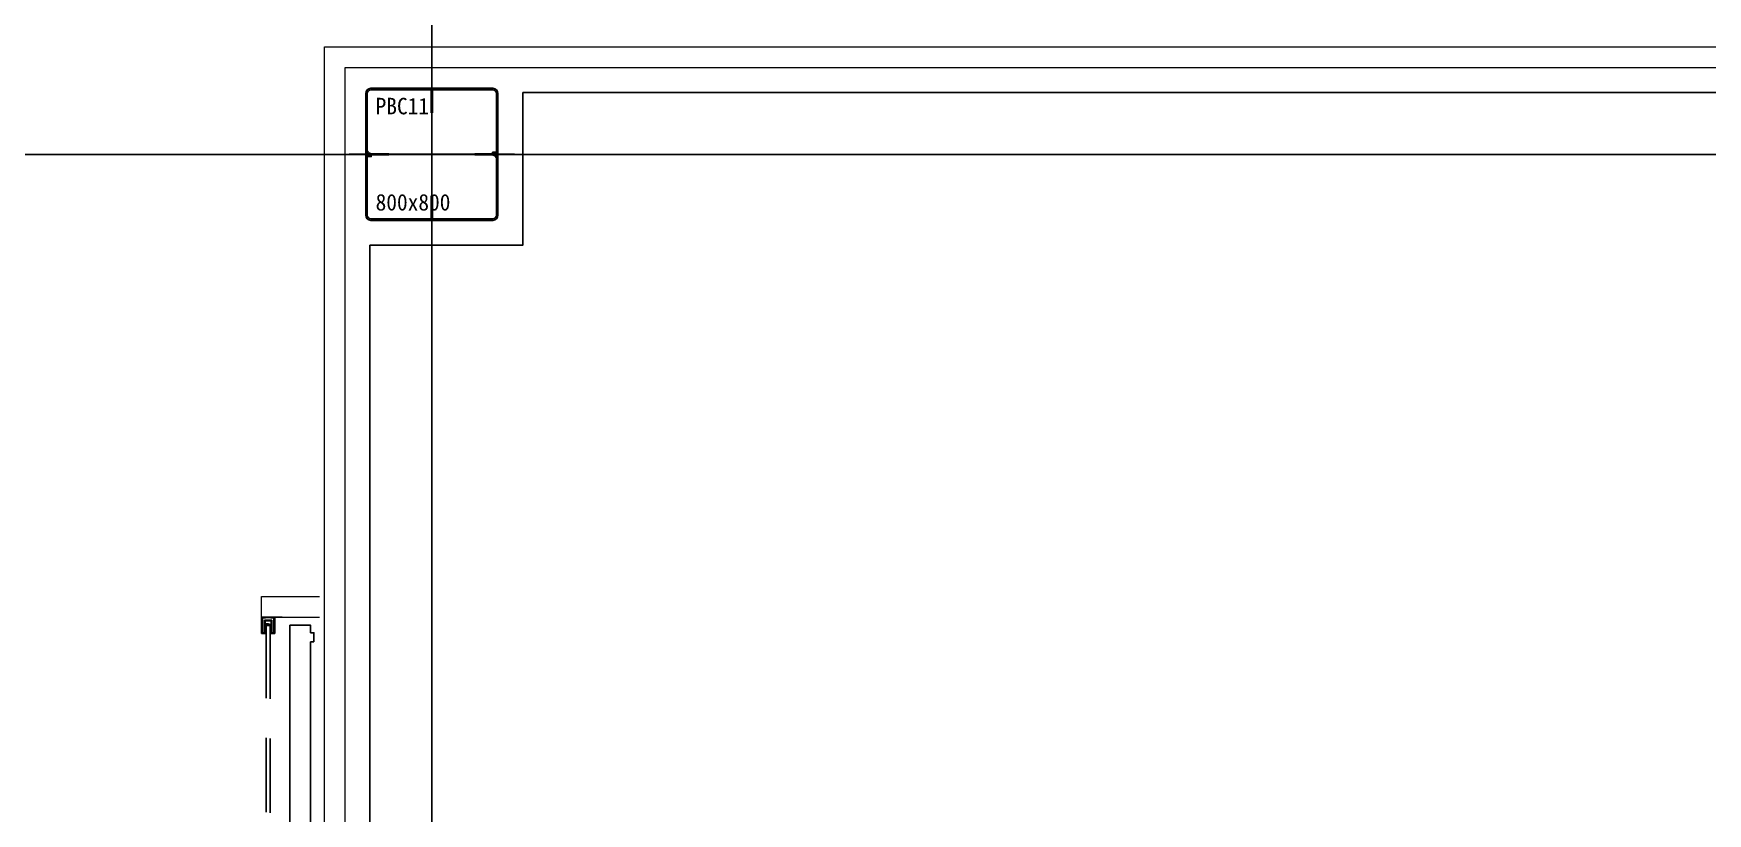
# Model space of a CAD drawing. Extents: x 152195838 to 160350639, y 364657247 to 370318102.
# Drawn here: x 157590538 to 157600662, y 365045042 to 365049763 of the extents above; entities that cross this region are included whole.
import ezdxf

# ---------------------------------------------------------------- set-up
doc = ezdxf.new("R2010")
doc.units = 0
doc.header["$MEASUREMENT"] = 0
doc.linetypes.add('DASHED', pattern=[0.75, 0.5, -0.25])
doc.linetypes.add('HID', pattern=[2.3, 1.5, -0.8])
doc.layers.get('0').update_dxf_attribs({"linetype": 'CONTINUOUS'})
doc.layers.get('Defpoints').update_dxf_attribs({"linetype": 'CONTINUOUS'})
for name, color, linetype in [('-S-foundation txt', 3, 'CONTINUOUS'), ('4A.TEC 벽체 3', 4, 'CONTINUOUS'), ('4A.TEC 벽체 4', 7, 'CONTINUOUS'), ('P-BOX', 3, 'CONTINUOUS'), ('XR-PLAN$0$자동도어', 4, 'CONTINUOUS'), ('㈜SE&C OPEN', 9, 'HID'), ('㈜SE&C 벽체 4', 7, 'CONTINUOUS')]:
    doc.layers.add(name, color=color, linetype=linetype)
doc.layers.add('DEFPOINT', color=135, linetype='CONTINUOUS', plot=False)
doc.styles.add('돋움체', font='')
doc.styles.get('돋움체').set_extended_font_data('DotumChe')

# ---------------------------------------------------------------- blocks, each defined once
blk = doc.blocks.new('sa9w7er')
at = {"layer": '4A.TEC 벽체 4', "color": 251, "lineweight": 0, "ltscale": 15}
for p, q in [((1990575, 837333), (1990575, 837683)), ((1990700, 837333), (1990700, 837683)), ((1990575, 837458), (1990575, 837333)), ((1990575, 837333), (1990700, 837333))]:
    blk.add_line(p, q, dxfattribs=at)
at = {"layer": 'XR-PLAN$0$자동도어', "color": 8, "linetype": 'Continuous'}
blk.add_lwpolyline([(1990425, 837650), (1990480, 837650), (1990480, 837630), (1990526, 837630), (1990526, 837505), (1989185, 837505), (1989185, 837581), (1989156, 837581, -0.592566), (1989156, 837616), (1989185, 837616), (1989185, 837630), (1990425, 837630)], format="xyb", close=True, dxfattribs=at)
blk.add_lwpolyline([(1990425, 837650), (1990480, 837650), (1990480, 837630), (1990526, 837630), (1990526, 837505), (1989185, 837505), (1989185, 837581), (1989156, 837581, -0.592566), (1989156, 837616), (1989185, 837616), (1989185, 837630), (1990425, 837630)], format="xyb", close=True, dxfattribs=at)
at = {"layer": '㈜SE&C OPEN', "ltscale": 300}
for p, q in [((1990530, 837386), (1985221, 837386)), ((1990535, 837360), (1985215, 837360))]:
    blk.add_line(p, q, dxfattribs=at)
at = {"layer": '㈜SE&C 벽체 4'}
for p, q in [((1990575, 837413), (1990475, 837413)), ((1990475, 837413), (1990475, 837391)), ((1990475, 837392), (1990552, 837392)), ((1990478, 837394), (1990478, 837411)), ((1990478, 837411), (1990573, 837411)), ((1990554, 837394), (1990478, 837394)), ((1990480, 837408), (1990570, 837408)), ((1990480, 837396), (1990480, 837408)), ((1990480, 837396), (1990557, 837396)), ((1990497, 837396), (1990557, 837396)), ((1990524, 837360), (1990524, 837386)), ((1990535, 837373), (1990530, 837386)), ((1990535, 837373), (1990535, 837360)), ((1990552, 837392), (1990552, 837355)), ((1990554, 837353), (1990554, 837394)), ((1990557, 837396), (1990557, 837350)), ((1990557, 837396), (1990557, 837350)), ((1990570, 837408), (1990571, 837389)), ((1990575, 837413), (1990573, 837413)), ((1990573, 837411), (1990573, 837336)), ((1990575, 837411), (1990575, 837413)), ((1990575, 837333), (1990575, 837413)), ((1990552, 837355), (1990475, 837355)), ((1990475, 837355), (1990475, 837333)), ((1990575, 837333), (1990475, 837333)), ((1990478, 837353), (1990554, 837353)), ((1990478, 837336), (1990478, 837353)), ((1990478, 837336), (1990573, 837336)), ((1990480, 837350), (1990557, 837350)), ((1990480, 837350), (1990480, 837338)), ((1990480, 837338), (1990570, 837338)), ((1990557, 837350), (1990497, 837350)), ((1990570, 837338), (1990571, 837357))]:
    blk.add_line(p, q, dxfattribs=at)
blk = doc.blocks.new('A$C111325cc')
at = {"layer": 'DEFPOINT'}
for p, q in [((149276, 244000), (149276, 0)), ((0, 152063), (324969, 152063))]:
    blk.add_line(p, q, dxfattribs=at)
blk = doc.blocks.new('PBC11(B2F~1F)')
at = {"layer": 'P-BOX'}
h = blk.add_hatch(color=3, dxfattribs=at)
h.dxf.hatch_style = 1
h.paths.add_polyline_path([(100, 527), (100, 496), (132, 496, -0.414214)])
h.paths.add_polyline_path([(900, 504), (868, 504, -0.414214), (900, 473)])
h.paths.add_polyline_path([(772, 562), (885, 562), (885, 644), (772, 644)], flags=9)
h.paths.add_polyline_path([(475, 597), (526, 597), (526, 680), (475, 680)], flags=9)
at = {"layer": 'Defpoints', "color": 1, "ltscale": 50}
for p, q in [((500, 1000), (500, 0)), ((0, 500), (1000, 500))]:
    blk.add_line(p, q, dxfattribs=at)
at = {"layer": 'P-BOX', "color": 3, "ltscale": 50}
for p, q in [((496, 891), (496, 751)), ((504, 751), (504, 891)), ((496, 751), (504, 751)), ((100, 496), (240, 496)), ((132, 504), (240, 504)), ((240, 504), (240, 496)), ((760, 504), (900, 504)), ((760, 504), (760, 496)), ((760, 496), (868, 496)), ((496, 109), (496, 249)), ((496, 249), (504, 249)), ((504, 249), (504, 109))]:
    blk.add_line(p, q, dxfattribs=at)
for points in [[(100, 132), (100, 868)], [(109, 527), (109, 868)], [(132, 900), (868, 900)], [(132, 891), (868, 891)], [(891, 868), (891, 504)], [(900, 868), (900, 132)], [(866, 514), (891, 514), (891, 504), (866, 504), (866, 514)], [(109, 132), (109, 496)], [(109, 496), (134, 496), (134, 486), (109, 486), (109, 496)], [(891, 473), (891, 132)], [(868, 109), (132, 109)], [(868, 100), (132, 100)]]:
    blk.add_lwpolyline(points, dxfattribs=at)
for centre, radius, start, end in [((132, 868), 31.5, 90, 180), ((132, 868), 22.5, 90, 180), ((868, 868), 31.5, 0, 90), ((868, 868), 22.5, 0, 90), ((132, 527), 31.5, 180, 270), ((132, 527), 22.5, 180, 270), ((868, 473), 31.5, 0, 90), ((868, 473), 22.5, 0, 90), ((132, 132), 31.5, 180, 270), ((132, 132), 22.5, 180, 270), ((868, 132), 31.5, 270, 0), ((868, 132), 22.5, 270, 0)]:
    blk.add_arc(centre, radius, start, end, dxfattribs=at)
at = {"layer": 'DEFPOINT', "style": '돋움체'}
for s, p in [('PBC11', (160, 742)), ('800x800', (160, 160))]:
    blk.add_text(s, height=100, dxfattribs=at).set_placement(p)
blk = doc.blocks.new('B2FCOL')
at = {"layer": '-S-foundation txt', "linetype": 'DASHED'}
blk.add_blockref('PBC11(B2F~1F)', (13000, 66000), dxfattribs=at)

msp = doc.modelspace()

# ---------------------------------------------------------------- linework, layer by layer
at = {"layer": '4A.TEC 벽체 3', "flags": 128}
for points in [[(157592572.0046, 365048481.8958), (157593497.0046, 365048481.8958), (157593497.0046, 365049406.8958)], [(157593497.0046, 365049406.8958), (157630272.0046, 365049406.8958), (157630272.0046, 365027781.8958)], [(157592572.0046, 365038581.8958), (157592572.0046, 365048481.8958)]]:
    msp.add_lwpolyline(points, dxfattribs=at)
at = {"layer": '4A.TEC 벽체 4', "color": 251, "lineweight": 0, "ltscale": 15}
for points in [[(157592297.0046, 365049681.8958), (157630547.0046, 365049681.8958)], [(157592297.0046, 365003721.8958), (157592297.0046, 365049681.8958)], [(157592422.0046, 365003721.8958), (157592422.0046, 365049556.8958), (157630422.0046, 365049556.8958), (157630422.0046, 365003846.8958), (157592297.0046, 365003846.8958)]]:
    msp.add_lwpolyline(points, dxfattribs=at)

# ---------------------------------------------------------------- block references
msp.add_blockref('B2FCOL', (157579447.0046, 364982531.8958))
at = {"linetype": 'Continuous', "ltscale": 5, "xscale": -1, "rotation": 270}
msp.add_blockref('sa9w7er', (156754584.1707, 363055656.1222), dxfattribs=at)
at = {"layer": 'DEFPOINT'}
msp.add_blockref('A$C111325cc', (157443670.7413, 364896968.7328), dxfattribs=at)

doc.saveas('drawing.dxf')
